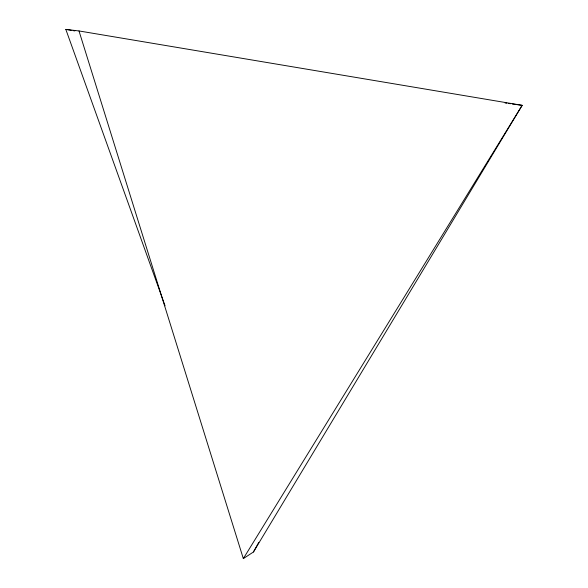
<?xml version="1.0" encoding="UTF-8"?>
<svg xmlns="http://www.w3.org/2000/svg" width="588" height="588" viewBox="0 0 588 588"><rect width="100%" height="100%" fill="white"/><g stroke="black" fill="none" stroke-linecap="round" stroke-linejoin="round"><path stroke-width="0.88" d="M165.066 305.811L65.827 29.4L78.998 30.951L243.329 558.6L253.45 551.992L258.779 542.342M253.45 551.992L522.173 105.333L78.998 30.951M243.329 558.6L522.173 105.333L512.288 103.98M505.099 102.996L506.9 103.245M508.694 103.488L510.494 103.738M65.827 29.4L71.258 30.311M73.074 30.613L74.882 30.921"/></g></svg>
